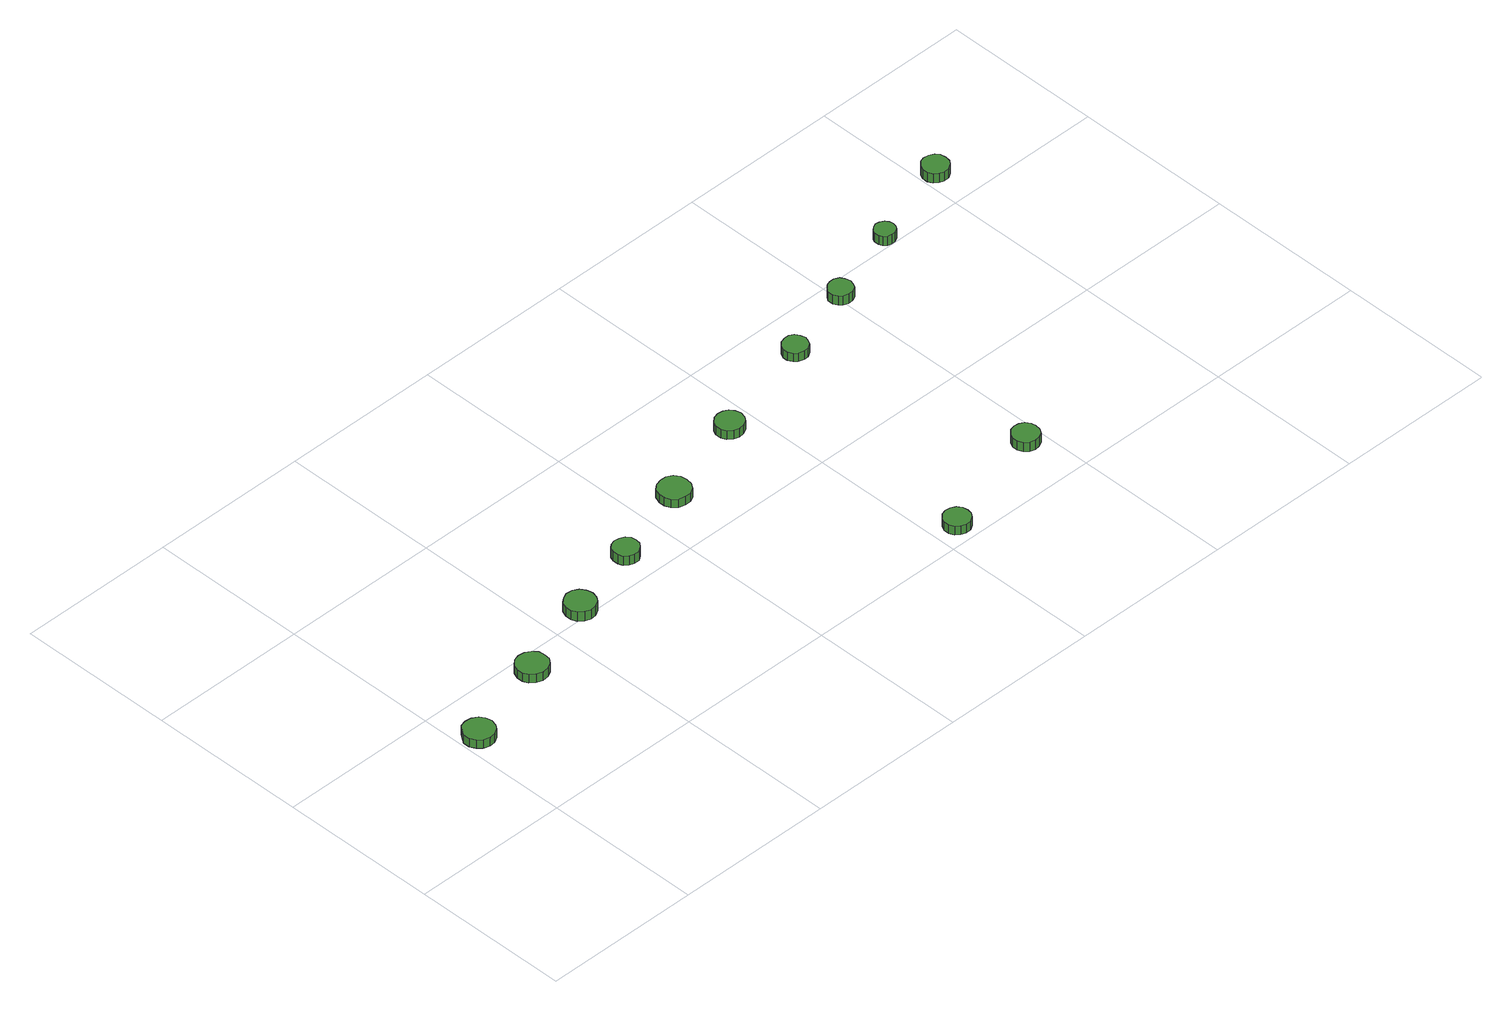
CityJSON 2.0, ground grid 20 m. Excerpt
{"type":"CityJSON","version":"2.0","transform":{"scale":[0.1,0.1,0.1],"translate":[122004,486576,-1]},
"CityObjects":{
"tree1":{"type":"SolitaryVegetationObject","attributes":{"function":"something"},"geometry":[{"type":"MultiSurface","lod":"1","boundaries":[[[0,1,2,3,4,5,6,7,8,9,10,11,12,13,14]],[[15,16,17,18,19,20,21,22,23,24,25,26,27,28,29]],[[0,29,28,1]],[[1,28,27,2]],[[2,27,26,3]],[[3,26,25,4]],[[4,25,24,5]],[[5,24,23,6]],[[6,23,22,7]],[[7,22,21,8]],[[8,21,20,9]],[[9,20,19,10]],[[10,19,18,11]],[[11,18,17,12]],[[12,17,16,13]],[[13,16,15,14]],[[14,15,29,0]]]}]},
"tree2":{"type":"SolitaryVegetationObject","attributes":{"function":"something"},"geometry":[{"type":"MultiSurface","lod":"1","boundaries":[[[30,31,32,33,34,35,36,37,38,39,40,41,42,43,44]],[[45,46,47,48,49,50,51,52,53,54,55,56,57,58,59]],[[30,59,58,31]],[[31,58,57,32]],[[32,57,56,33]],[[33,56,55,34]],[[34,55,54,35]],[[35,54,53,36]],[[36,53,52,37]],[[37,52,51,38]],[[38,51,50,39]],[[39,50,49,40]],[[40,49,48,41]],[[41,48,47,42]],[[42,47,46,43]],[[43,46,45,44]],[[44,45,59,30]]]}]},
"tree3":{"type":"SolitaryVegetationObject","attributes":{"function":"something"},"geometry":[{"type":"MultiSurface","lod":"1","boundaries":[[[60,61,62,63,64,65,66,67,68,69,70,71,72,73,74]],[[75,76,77,78,79,80,81,82,83,84,85,86,87,88,89]],[[60,89,88,61]],[[61,88,87,62]],[[62,87,86,63]],[[63,86,85,64]],[[64,85,84,65]],[[65,84,83,66]],[[66,83,82,67]],[[67,82,81,68]],[[68,81,80,69]],[[69,80,79,70]],[[70,79,78,71]],[[71,78,77,72]],[[72,77,76,73]],[[73,76,75,74]],[[74,75,89,60]]]}]},
"tree4":{"type":"SolitaryVegetationObject","attributes":{"function":"something"},"geometry":[{"type":"MultiSurface","lod":"1","boundaries":[[[90,91,92,93,94,95,96,97,98,99,100,101,102,103,104]],[[105,106,107,108,109,110,111,112,113,114,115,116,117,118,119]],[[90,119,118,91]],[[91,118,117,92]],[[92,117,116,93]],[[93,116,115,94]],[[94,115,114,95]],[[95,114,113,96]],[[96,113,112,97]],[[97,112,111,98]],[[98,111,110,99]],[[99,110,109,100]],[[100,109,108,101]],[[101,108,107,102]],[[102,107,106,103]],[[103,106,105,104]],[[104,105,119,90]]]}]},
"tree5":{"type":"SolitaryVegetationObject","attributes":{"function":"something"},"geometry":[{"type":"MultiSurface","lod":"1","boundaries":[[[120,121,122,123,124,125,126,127,128,129,130,131,132,133,134]],[[135,136,137,138,139,140,141,142,143,144,145,146,147,148,149]],[[120,149,148,121]],[[121,148,147,122]],[[122,147,146,123]],[[123,146,145,124]],[[124,145,144,125]],[[125,144,143,126]],[[126,143,142,127]],[[127,142,141,128]],[[128,141,140,129]],[[129,140,139,130]],[[130,139,138,131]],[[131,138,137,132]],[[132,137,136,133]],[[133,136,135,134]],[[134,135,149,120]]]}]},
"tree6":{"type":"SolitaryVegetationObject","attributes":{"function":"something"},"geometry":[{"type":"MultiSurface","lod":"1","boundaries":[[[150,151,152,153,154,155,156,157,158,159,160,161,162,163,164]],[[165,166,167,168,169,170,171,172,173,174,175,176,177,178,179]],[[150,179,178,151]],[[151,178,177,152]],[[152,177,176,153]],[[153,176,175,154]],[[154,175,174,155]],[[155,174,173,156]],[[156,173,172,157]],[[157,172,171,158]],[[158,171,170,159]],[[159,170,169,160]],[[160,169,168,161]],[[161,168,167,162]],[[162,167,166,163]],[[163,166,165,164]],[[164,165,179,150]]]}]},
"tree7":{"type":"SolitaryVegetationObject","attributes":{"function":"something"},"geometry":[{"type":"MultiSurface","lod":"1","boundaries":[[[180,181,182,183,184,185,186,187,188,189,190,191,192,193,194]],[[195,196,197,198,199,200,201,202,203,204,205,206,207,208,209]],[[180,209,208,181]],[[181,208,207,182]],[[182,207,206,183]],[[183,206,205,184]],[[184,205,204,185]],[[185,204,203,186]],[[186,203,202,187]],[[187,202,201,188]],[[188,201,200,189]],[[189,200,199,190]],[[190,199,198,191]],[[191,198,197,192]],[[192,197,196,193]],[[193,196,195,194]],[[194,195,209,180]]]}]},
"tree8":{"type":"SolitaryVegetationObject","attributes":{"function":"something"},"geometry":[{"type":"MultiSurface","lod":"1","boundaries":[[[210,211,212,213,214,215,216,217,218,219,220,221,222,223,224]],[[225,226,227,228,229,230,231,232,233,234,235,236,237,238,239]],[[210,239,238,211]],[[211,238,237,212]],[[212,237,236,213]],[[213,236,235,214]],[[214,235,234,215]],[[215,234,233,216]],[[216,233,232,217]],[[217,232,231,218]],[[218,231,230,219]],[[219,230,229,220]],[[220,229,228,221]],[[221,228,227,222]],[[222,227,226,223]],[[223,226,225,224]],[[224,225,239,210]]]}]},
"tree9":{"type":"SolitaryVegetationObject","attributes":{"function":"something"},"geometry":[{"type":"MultiSurface","lod":"1","boundaries":[[[240,241,242,243,244,245,246,247,248,249,250,251,252,253,254]],[[255,256,257,258,259,260,261,262,263,264,265,266,267,268,269]],[[240,269,268,241]],[[241,268,267,242]],[[242,267,266,243]],[[243,266,265,244]],[[244,265,264,245]],[[245,264,263,246]],[[246,263,262,247]],[[247,262,261,248]],[[248,261,260,249]],[[249,260,259,250]],[[250,259,258,251]],[[251,258,257,252]],[[252,257,256,253]],[[253,256,255,254]],[[254,255,269,240]]]}]},
"tree10":{"type":"SolitaryVegetationObject","attributes":{"function":"something"},"geometry":[{"type":"MultiSurface","lod":"1","boundaries":[[[270,271,272,273,274,275,276,277,278,279,280,281,282,283,284]],[[285,286,287,288,289,290,291,292,293,294,295,296,297,298,299]],[[270,299,298,271]],[[271,298,297,272]],[[272,297,296,273]],[[273,296,295,274]],[[274,295,294,275]],[[275,294,293,276]],[[276,293,292,277]],[[277,292,291,278]],[[278,291,290,279]],[[279,290,289,280]],[[280,289,288,281]],[[281,288,287,282]],[[282,287,286,283]],[[283,286,285,284]],[[284,285,299,270]]]}]},
"tree11":{"type":"SolitaryVegetationObject","attributes":{"function":"something"},"geometry":[{"type":"MultiSurface","lod":"1","boundaries":[[[300,301,302,303,304,305,306,307,308,309,310,311,312,313,314]],[[315,316,317,318,319,320,321,322,323,324,325,326,327,328,329]],[[300,329,328,301]],[[301,328,327,302]],[[302,327,326,303]],[[303,326,325,304]],[[304,325,324,305]],[[305,324,323,306]],[[306,323,322,307]],[[307,322,321,308]],[[308,321,320,309]],[[309,320,319,310]],[[310,319,318,311]],[[311,318,317,312]],[[312,317,316,313]],[[313,316,315,314]],[[314,315,329,300]]]}]},
"tree12":{"type":"SolitaryVegetationObject","attributes":{"function":"something"},"geometry":[{"type":"MultiSurface","lod":"1","boundaries":[[[330,331,332,333,334,335,336,337,338,339,340,341,342,343,344]],[[345,346,347,348,349,350,351,352,353,354,355,356,357,358,359]],[[330,359,358,331]],[[331,358,357,332]],[[332,357,356,333]],[[333,356,355,334]],[[334,355,354,335]],[[335,354,353,336]],[[336,353,352,337]],[[337,352,351,338]],[[338,351,350,339]],[[339,350,349,340]],[[340,349,348,341]],[[341,348,347,342]],[[342,347,346,343]],[[343,346,345,344]],[[344,345,359,330]]]}]}
},
"vertices":[
[42,141,17],[40,149,17],[36,155,17],[29,159,17],[21,160,17],[13,158,17],[8,152,17],[4,145,17],[4,137,17],[8,130,17],[13,125,17],[21,122,17],[29,123,17],[36,127,17],[40,133,17],[40,133,5],[36,127,5],[29,123,5],[21,122,5],[13,125,5],[8,130,5],[4,137,5],[4,145,5],[8,152,5],[13,158,5],[21,160,5],[29,159,5],[36,155,5],[40,149,5],[42,141,5],
[158,177,17],[157,185,17],[152,191,17],[145,195,17],[137,196,17],[129,194,17],[123,188,17],[120,181,17],[120,173,17],[123,166,17],[129,161,17],[137,158,17],[145,159,17],[152,163,17],[157,169,17],[157,169,5],[152,163,5],[145,159,5],[137,158,5],[129,161,5],[123,166,5],[120,173,5],[120,181,5],[123,188,5],[129,194,5],[137,196,5],[145,195,5],[152,191,5],[157,185,5],[158,177,5],
[265,212,18],[263,220,18],[259,226,18],[252,230,18],[244,231,18],[237,228,18],[231,223,18],[228,216,18],[228,208,18],[231,201,18],[237,196,18],[244,193,18],[252,194,18],[259,198,18],[263,204,18],[263,204,5],[259,198,5],[252,194,5],[244,193,5],[237,196,5],[231,201,5],[228,208,5],[228,216,5],[231,223,5],[237,228,5],[244,231,5],[252,230,5],[259,226,5],[263,220,5],[265,212,5],
[359,240,18],[358,247,18],[354,252,18],[348,255,18],[341,256,18],[335,254,18],[330,250,18],[328,244,18],[328,237,18],[330,231,18],[335,227,18],[341,225,18],[348,225,18],[354,229,18],[358,234,18],[358,234,5],[354,229,5],[348,225,5],[341,225,5],[335,227,5],[330,231,5],[328,237,5],[328,244,5],[330,250,5],[335,254,5],[341,256,5],[348,255,5],[354,252,5],[358,247,5],[359,240,5],
[468,273,17],[467,281,17],[462,288,17],[455,292,17],[447,292,17],[439,290,17],[433,285,17],[430,277,17],[430,269,17],[433,262,17],[439,256,17],[447,254,17],[455,254,17],[462,258,17],[467,265,17],[467,265,5],[462,258,5],[455,254,5],[447,254,5],[439,256,5],[433,262,5],[430,269,5],[430,277,5],[433,285,5],[439,290,5],[447,292,5],[455,292,5],[462,288,5],[467,281,5],[468,273,5],
[646,25,18],[645,31,18],[641,37,18],[635,40,18],[628,41,18],[622,39,18],[617,34,18],[614,28,18],[614,21,18],[617,15,18],[622,11,18],[628,9,18],[635,9,18],[641,13,18],[645,18,18],[645,18,6],[641,13,6],[635,9,6],[628,9,6],[622,11,6],[617,15,6],[614,21,6],[614,28,6],[617,34,6],[622,39,6],[628,41,6],[635,40,6],[641,37,6],[645,31,6],[646,25,6],
[586,309,17],[584,316,17],[580,322,17],[574,325,17],[567,326,17],[560,324,17],[554,319,17],[551,313,17],[551,305,17],[554,299,17],[560,294,17],[567,292,17],[574,293,17],[580,296,17],[584,302,17],[584,302,5],[580,296,5],[574,293,5],[567,292,5],[560,294,5],[554,299,5],[551,305,5],[551,313,5],[554,319,5],[560,324,5],[567,326,5],[574,325,5],[580,322,5],[584,316,5],[586,309,5],
[795,71,18],[794,77,18],[790,83,18],[784,86,18],[778,87,18],[771,85,18],[766,80,18],[763,74,18],[763,67,18],[766,61,18],[771,56,18],[778,54,18],[784,55,18],[790,58,18],[794,64,18],[794,64,5],[790,58,5],[784,55,5],[778,54,5],[771,56,5],[766,61,5],[763,67,5],[763,74,5],[766,80,5],[771,85,5],[778,87,5],[784,86,5],[790,83,5],[794,77,5],[795,71,5],
[722,348,17],[720,354,17],[717,360,17],[711,363,17],[705,363,17],[698,361,17],[694,357,17],[691,351,17],[691,345,17],[694,339,17],[698,335,17],[705,333,17],[711,333,17],[717,337,17],[720,342,17],[720,342,5],[717,337,5],[711,333,5],[705,333,5],[698,335,5],[694,339,5],[691,345,5],[691,351,5],[694,357,5],[698,361,5],[705,363,5],[711,363,5],[717,360,5],[720,354,5],[722,348,5],
[819,377,20],[817,384,20],[814,389,20],[808,392,20],[802,392,20],[796,390,20],[792,386,20],[789,381,20],[789,374,20],[792,369,20],[796,365,20],[802,363,20],[808,363,20],[814,366,20],[817,371,20],[817,371,7],[814,366,7],[808,363,7],[802,363,7],[796,365,7],[792,369,7],[789,374,7],[789,381,7],[792,386,7],[796,390,7],[802,392,7],[808,392,7],[814,389,7],[817,384,7],[819,377,7],
[915,409,23],[914,414,23],[911,418,23],[906,421,23],[901,422,23],[896,420,23],[892,416,23],[890,412,23],[890,406,23],[892,402,23],[896,398,23],[901,397,23],[906,397,23],[911,400,23],[914,404,23],[914,404,10],[911,400,10],[906,397,10],[901,397,10],[896,398,10],[892,402,10],[890,406,10],[890,412,10],[892,416,10],[896,420,10],[901,422,10],[906,421,10],[911,418,10],[914,414,10],[915,409,10],
[1028,443,27],[1027,450,27],[1023,455,27],[1017,458,27],[1010,459,27],[1004,457,27],[999,452,27],[996,446,27],[996,439,27],[999,433,27],[1004,429,27],[1010,427,27],[1017,427,27],[1023,431,27],[1027,436,27],[1027,436,14],[1023,431,14],[1017,427,14],[1010,427,14],[1004,429,14],[999,433,14],[996,439,14],[996,446,14],[999,452,14],[1004,457,14],[1010,459,14],[1017,458,14],[1023,455,14],[1027,450,14],[1028,443,14]
]}
